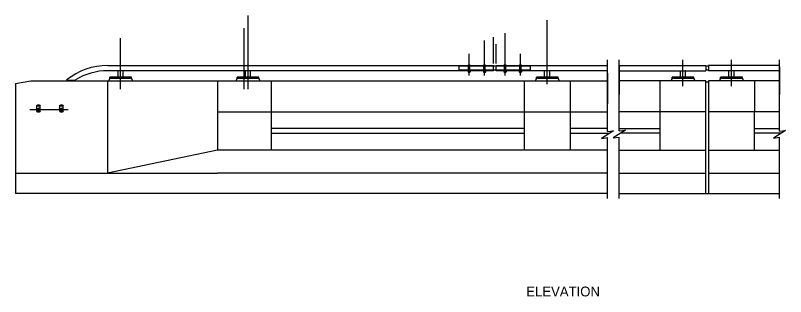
# Model space of a CAD drawing. Extents: x -29.8 to 14.8, y -7.3 to 19.2.
# Drawn here: x -29.8 to -4.69, y -7.28 to 1.87 of the extents above; entities that cross this region are included whole.
import ezdxf

# ---------------------------------------------------------------- set-up
doc = ezdxf.new("R2010")
doc.units = 0
for name, color, linetype in [('border_NO-PLOT', 7, 'Continuous'), ('str_Center-Line-A', 7, 'Continuous'), ('str_Concrete-A', 7, 'Continuous'), ('str_Existing-Steel-H', 7, 'Continuous'), ('str_Structural-Steel-A', 7, 'Continuous'), ('tcd_BARRIER-CONC-anno', 7, 'Continuous')]:
    doc.layers.add(name, color=color, linetype=linetype)

msp = doc.modelspace()

# ---------------------------------------------------------------- linework, layer by layer
at = {"layer": 'str_Center-Line-A'}
for p, q in [((-22.212, -0.53), (-22.212, 1.871)), ((-12.462, -0.364), (-12.462, 1.719)), ((-22.337, -0.53), (-22.337, 1.462)), ((-13.837, -0.085), (-13.837, 1.297)), ((-26.366, -0.53), (-26.366, 1.134)), ((-14.504, -0.085), (-14.504, 1.058)), ((-15.004, -0.085), (-15.004, 0.62)), ((-13.337, -0.085), (-13.337, 0.62)), ((-8.039, -0.426), (-8.039, 0.426)), ((-6.456, -0.426), (-6.456, 0.426)), ((-29.32, -1.188), (-28.078, -1.188))]:
    msp.add_line(p, q, dxfattribs=at)
at = {"layer": 'str_Concrete-A'}
for p, q in [((-28.128, -0.23), (-27.839, -0.23)), ((-29.795, -0.344), (-29.295, -0.261)), ((-29.795, -0.344), (-29.795, -3.927)), ((-29.295, -0.261), (-10.497, -0.261)), ((-26.795, -0.261), (-26.795, -3.261)), ((-23.212, -0.261), (-23.212, -2.511)), ((-21.462, -0.261), (-21.462, -1.261)), ((-13.212, -0.261), (-13.212, -1.261)), ((-11.712, -0.261), (-11.712, -1.261)), ((-7.289, -0.261), (-10.115, -0.261)), ((-8.789, -0.261), (-8.789, -1.261)), ((-7.289, -3.927), (-7.289, -0.261)), ((-7.206, -0.261), (-7.206, -3.927)), ((-4.892, -0.261), (-7.206, -0.261)), ((-5.706, -0.261), (-5.706, -1.261)), ((-23.212, -1.261), (-10.497, -1.261)), ((-7.289, -1.261), (-10.115, -1.261)), ((-8.789, -1.261), (-8.789, -2.511)), ((-4.892, -1.261), (-7.206, -1.261)), ((-5.706, -2.511), (-5.706, -1.261)), ((-23.212, -2.511), (-26.795, -3.261)), ((-10.497, -2.511), (-23.212, -2.511)), ((-10.115, -2.511), (-7.289, -2.511)), ((-7.206, -2.511), (-4.892, -2.511)), ((-29.795, -3.261), (-23.212, -3.261)), ((-10.497, -3.261), (-23.211, -3.261)), ((-10.115, -3.261), (-7.289, -3.261)), ((-7.206, -3.261), (-4.892, -3.261)), ((-10.497, -3.927), (-29.795, -3.927)), ((-10.115, -3.927), (-7.289, -3.927)), ((-7.206, -3.927), (-4.892, -3.927))]:
    msp.add_line(p, q, dxfattribs=at)
at = {"layer": 'str_Existing-Steel-H'}
for p, q in [((-29.108, -1.097), (-29.091, -1.081)), ((-29.108, -1.085), (-29.108, -1.228)), ((-29.108, -1.12), (-29.092, -1.105)), ((-29.108, -1.144), (-29.092, -1.128)), ((-29.108, -1.168), (-29.092, -1.152)), ((-29.108, -1.191), (-29.092, -1.176)), ((-29.108, -1.215), (-29.092, -1.199)), ((-29.106, -1.237), (-29.092, -1.223)), ((-29.103, -1.069), (-29.091, -1.057)), ((-29.097, -1.252), (-29.086, -1.241)), ((-29.092, -1.228), (-29.092, -1.085)), ((-29.082, -1.26), (-29.067, -1.245)), ((-29.079, -1.069), (-29.063, -1.052)), ((-29.015, -1.052), (-29.075, -1.052)), ((-29.075, -1.068), (-29.015, -1.068)), ((-29.015, -1.245), (-29.075, -1.245)), ((-29.059, -1.261), (-29.044, -1.245)), ((-29.055, -1.068), (-29.04, -1.052)), ((-29.036, -1.261), (-29.02, -1.245)), ((-29.032, -1.068), (-29.016, -1.052)), ((-29.012, -1.261), (-28.983, -1.231)), ((-29.009, -1.069), (-28.998, -1.058)), ((-28.998, -1.082), (-28.986, -1.07)), ((-28.998, -1.085), (-28.998, -1.228)), ((-28.998, -1.105), (-28.983, -1.09)), ((-28.998, -1.129), (-28.983, -1.113)), ((-28.998, -1.152), (-28.983, -1.137)), ((-28.998, -1.176), (-28.983, -1.16)), ((-28.998, -1.2), (-28.983, -1.184)), ((-28.998, -1.223), (-28.983, -1.208)), ((-28.983, -1.228), (-28.983, -1.085)), ((-28.358, -1.097), (-28.341, -1.081)), ((-28.358, -1.085), (-28.358, -1.228)), ((-28.358, -1.12), (-28.342, -1.105)), ((-28.358, -1.144), (-28.342, -1.128)), ((-28.358, -1.168), (-28.342, -1.152)), ((-28.358, -1.191), (-28.342, -1.176)), ((-28.358, -1.215), (-28.342, -1.199)), ((-28.356, -1.237), (-28.342, -1.223)), ((-28.353, -1.069), (-28.341, -1.057)), ((-28.347, -1.252), (-28.336, -1.241)), ((-28.342, -1.228), (-28.342, -1.085)), ((-28.332, -1.26), (-28.317, -1.245)), ((-28.329, -1.069), (-28.313, -1.052)), ((-28.265, -1.052), (-28.325, -1.052)), ((-28.325, -1.068), (-28.265, -1.068)), ((-28.265, -1.245), (-28.325, -1.245)), ((-28.309, -1.261), (-28.294, -1.245)), ((-28.305, -1.068), (-28.29, -1.052)), ((-28.286, -1.261), (-28.27, -1.245)), ((-28.282, -1.068), (-28.266, -1.052)), ((-28.262, -1.261), (-28.233, -1.231)), ((-28.259, -1.069), (-28.248, -1.058)), ((-28.248, -1.082), (-28.236, -1.07)), ((-28.248, -1.085), (-28.248, -1.228)), ((-28.248, -1.105), (-28.233, -1.09)), ((-28.248, -1.129), (-28.233, -1.113)), ((-28.248, -1.152), (-28.233, -1.137)), ((-28.248, -1.176), (-28.233, -1.16)), ((-28.248, -1.2), (-28.233, -1.184)), ((-28.248, -1.223), (-28.233, -1.208)), ((-28.233, -1.228), (-28.233, -1.085)), ((-29.075, -1.261), (-29.015, -1.261)), ((-28.325, -1.261), (-28.265, -1.261))]:
    msp.add_line(p, q, dxfattribs=at)
for centre, radius, start, end in [((-29.075, -1.085), 0.0326, 90, 180), ((-29.075, -1.228), 0.0326, 180, 270), ((-29.075, -1.085), 0.0169, 90, 180), ((-29.075, -1.228), 0.0169, 180, 270), ((-29.015, -1.085), 0.0326, 0, 90), ((-29.015, -1.085), 0.0169, 360, 90), ((-29.015, -1.228), 0.0326, 270, 0), ((-29.015, -1.228), 0.0169, 270, 0), ((-28.325, -1.085), 0.0326, 90, 180), ((-28.325, -1.228), 0.0326, 180, 270), ((-28.325, -1.085), 0.0169, 90, 180), ((-28.325, -1.228), 0.0169, 180, 270), ((-28.265, -1.085), 0.0326, 0, 90), ((-28.265, -1.085), 0.0169, 360, 90), ((-28.265, -1.228), 0.0326, 270, 0), ((-28.265, -1.228), 0.0169, 270, 0)]:
    msp.add_arc(centre, radius, start, end, dxfattribs=at)
at = {"layer": 'str_Structural-Steel-A'}
for p, q in [((-10.115, -1.614), (-10.115, 0.426)), ((-26.783, 0.239), (-14.212, 0.239)), ((-14.212, 0.073), (-26.783, 0.073)), ((-26.465, 0.072), (-26.449, 0.057)), ((-26.464, 0.072), (-26.449, 0.058)), ((-26.463, 0.072), (-26.449, 0.058)), ((-26.462, 0.072), (-26.449, 0.059)), ((-26.461, 0.072), (-26.449, 0.06)), ((-26.46, 0.072), (-26.449, 0.061)), ((-26.459, 0.072), (-26.449, 0.062)), ((-26.458, 0.072), (-26.449, 0.063)), ((-26.457, 0.072), (-26.449, 0.064)), ((-26.456, 0.072), (-26.449, 0.065)), ((-26.455, 0.072), (-26.449, 0.066)), ((-26.455, 0.072), (-26.449, 0.067)), ((-26.454, 0.072), (-26.449, 0.068)), ((-26.453, 0.072), (-26.449, 0.069)), ((-26.452, 0.072), (-26.449, 0.07)), ((-26.451, 0.072), (-26.449, 0.071)), ((-26.45, 0.072), (-26.449, 0.071)), ((-26.449, -0.136), (-26.449, 0.072)), ((-26.283, -0.136), (-26.283, 0.072)), ((-26.267, 0.072), (-26.283, 0.057)), ((-26.268, 0.072), (-26.283, 0.058)), ((-26.269, 0.072), (-26.283, 0.058)), ((-26.27, 0.072), (-26.283, 0.059)), ((-26.271, 0.072), (-26.283, 0.06)), ((-26.272, 0.072), (-26.283, 0.061)), ((-26.273, 0.072), (-26.283, 0.062)), ((-26.273, 0.072), (-26.283, 0.063)), ((-26.274, 0.072), (-26.283, 0.064)), ((-26.275, 0.072), (-26.283, 0.065)), ((-26.276, 0.072), (-26.283, 0.066)), ((-26.277, 0.072), (-26.283, 0.067)), ((-26.278, 0.072), (-26.283, 0.068)), ((-26.279, 0.072), (-26.283, 0.069)), ((-26.28, 0.072), (-26.283, 0.07)), ((-26.281, 0.072), (-26.283, 0.071)), ((-26.282, 0.072), (-26.283, 0.071)), ((-22.311, 0.073), (-22.295, 0.057)), ((-22.31, 0.073), (-22.295, 0.058)), ((-22.309, 0.073), (-22.295, 0.059)), ((-22.308, 0.073), (-22.295, 0.06)), ((-22.307, 0.073), (-22.295, 0.061)), ((-22.306, 0.073), (-22.295, 0.062)), ((-22.305, 0.073), (-22.295, 0.063)), ((-22.304, 0.073), (-22.295, 0.063)), ((-22.304, 0.073), (-22.295, 0.064)), ((-22.303, 0.073), (-22.295, 0.065)), ((-22.302, 0.073), (-22.295, 0.066)), ((-22.301, 0.073), (-22.295, 0.067)), ((-22.3, 0.073), (-22.295, 0.068)), ((-22.299, 0.073), (-22.295, 0.069)), ((-22.298, 0.072), (-22.295, 0.07)), ((-22.297, 0.072), (-22.295, 0.071)), ((-22.296, 0.072), (-22.295, 0.072)), ((-22.295, -0.136), (-22.295, 0.073)), ((-22.129, -0.136), (-22.129, 0.073)), ((-22.113, 0.073), (-22.129, 0.057)), ((-22.114, 0.073), (-22.129, 0.058)), ((-22.115, 0.073), (-22.129, 0.059)), ((-22.116, 0.073), (-22.129, 0.06)), ((-22.117, 0.073), (-22.129, 0.061)), ((-22.118, 0.073), (-22.129, 0.062)), ((-22.119, 0.073), (-22.129, 0.063)), ((-22.12, 0.073), (-22.129, 0.063)), ((-22.121, 0.073), (-22.129, 0.064)), ((-22.122, 0.073), (-22.129, 0.065)), ((-22.122, 0.073), (-22.129, 0.066)), ((-22.123, 0.073), (-22.129, 0.067)), ((-22.124, 0.073), (-22.129, 0.068)), ((-22.125, 0.073), (-22.129, 0.069)), ((-22.126, 0.072), (-22.129, 0.07)), ((-22.127, 0.072), (-22.129, 0.071)), ((-22.128, 0.072), (-22.129, 0.072)), ((-15.337, 0.093), (-15.337, 0.218)), ((-14.212, 0.218), (-15.337, 0.218)), ((-14.212, 0.093), (-15.337, 0.093)), ((-15.048, 0.239), (-14.96, 0.239)), ((-15.04, 0.073), (-15.04, 0.062)), ((-15.04, 0.073), (-14.968, 0.073)), ((-15.04, 0.062), (-15.04, 0.032)), ((-15.04, 0.062), (-14.968, 0.062)), ((-15.031, 0.026), (-14.977, 0.026)), ((-15.025, 0.073), (-15.025, 0.239)), ((-14.983, 0.217), (-15.025, 0.217)), ((-15.02, 0.02), (-15.025, 0.026)), ((-15.025, 0.026), (-14.983, 0.026)), ((-15.022, 0.032), (-15.022, 0.062)), ((-15.02, 0.02), (-14.988, 0.02)), ((-15.007, 0.062), (-15.005, 0.073)), ((-15.003, 0.062), (-15.001, 0.073)), ((-14.983, 0.026), (-14.988, 0.02)), ((-14.986, 0.032), (-14.986, 0.062)), ((-14.983, 0.073), (-14.983, 0.239)), ((-14.968, 0.073), (-14.968, 0.062)), ((-14.968, 0.062), (-14.968, 0.032)), ((-14.548, 0.239), (-14.46, 0.239)), ((-14.54, 0.073), (-14.54, 0.062)), ((-14.54, 0.073), (-14.468, 0.073)), ((-14.54, 0.062), (-14.54, 0.032)), ((-14.54, 0.062), (-14.468, 0.062)), ((-14.531, 0.026), (-14.477, 0.026)), ((-14.525, 0.073), (-14.525, 0.239)), ((-14.483, 0.217), (-14.525, 0.217)), ((-14.52, 0.02), (-14.525, 0.026)), ((-14.525, 0.026), (-14.483, 0.026)), ((-14.522, 0.032), (-14.522, 0.062)), ((-14.52, 0.02), (-14.488, 0.02)), ((-14.507, 0.062), (-14.505, 0.073)), ((-14.503, 0.062), (-14.501, 0.073)), ((-14.483, 0.026), (-14.488, 0.02)), ((-14.486, 0.032), (-14.486, 0.062)), ((-14.483, 0.073), (-14.483, 0.239)), ((-14.468, 0.073), (-14.468, 0.062)), ((-14.468, 0.062), (-14.468, 0.032)), ((-14.212, 0.073), (-14.212, 0.239)), ((-14.129, 0.218), (-14.212, 0.218)), ((-14.129, 0.093), (-14.212, 0.093)), ((-14.129, 0.073), (-14.129, 0.239)), ((-14.129, 0.239), (-10.497, 0.239)), ((-13.003, 0.218), (-14.129, 0.218)), ((-13.003, 0.093), (-14.129, 0.093)), ((-10.497, 0.073), (-14.129, 0.073)), ((-13.793, 0.239), (-13.881, 0.239)), ((-13.873, 0.073), (-13.873, 0.062)), ((-13.8, 0.073), (-13.873, 0.073)), ((-13.873, 0.062), (-13.873, 0.032)), ((-13.8, 0.062), (-13.873, 0.062)), ((-13.809, 0.026), (-13.864, 0.026)), ((-13.858, 0.073), (-13.858, 0.239)), ((-13.858, 0.217), (-13.816, 0.217)), ((-13.858, 0.026), (-13.852, 0.02)), ((-13.816, 0.026), (-13.858, 0.026)), ((-13.855, 0.032), (-13.855, 0.062)), ((-13.821, 0.02), (-13.852, 0.02)), ((-13.838, 0.062), (-13.84, 0.073)), ((-13.834, 0.062), (-13.836, 0.073)), ((-13.821, 0.02), (-13.816, 0.026)), ((-13.819, 0.032), (-13.819, 0.062)), ((-13.816, 0.073), (-13.816, 0.239)), ((-13.8, 0.073), (-13.8, 0.062)), ((-13.8, 0.062), (-13.8, 0.032)), ((-13.293, 0.239), (-13.381, 0.239)), ((-13.373, 0.073), (-13.373, 0.062)), ((-13.3, 0.073), (-13.373, 0.073)), ((-13.373, 0.062), (-13.373, 0.032)), ((-13.3, 0.062), (-13.373, 0.062)), ((-13.309, 0.026), (-13.364, 0.026)), ((-13.358, 0.073), (-13.358, 0.239)), ((-13.358, 0.217), (-13.316, 0.217)), ((-13.358, 0.026), (-13.352, 0.02)), ((-13.316, 0.026), (-13.358, 0.026)), ((-13.355, 0.032), (-13.355, 0.062)), ((-13.321, 0.02), (-13.352, 0.02)), ((-13.338, 0.062), (-13.34, 0.073)), ((-13.334, 0.062), (-13.336, 0.073)), ((-13.321, 0.02), (-13.316, 0.026)), ((-13.319, 0.032), (-13.319, 0.062)), ((-13.316, 0.073), (-13.316, 0.239)), ((-13.3, 0.073), (-13.3, 0.062)), ((-13.3, 0.062), (-13.3, 0.032)), ((-13.003, 0.093), (-13.003, 0.218)), ((-12.561, 0.072), (-12.545, 0.057)), ((-12.56, 0.072), (-12.545, 0.058)), ((-12.559, 0.072), (-12.545, 0.059)), ((-12.558, 0.072), (-12.545, 0.06)), ((-12.557, 0.072), (-12.545, 0.061)), ((-12.556, 0.072), (-12.545, 0.062)), ((-12.555, 0.072), (-12.545, 0.063)), ((-12.554, 0.072), (-12.545, 0.063)), ((-12.553, 0.072), (-12.545, 0.064)), ((-12.552, 0.072), (-12.545, 0.065)), ((-12.551, 0.072), (-12.545, 0.066)), ((-12.55, 0.072), (-12.545, 0.067)), ((-12.55, 0.072), (-12.545, 0.068)), ((-12.549, 0.072), (-12.545, 0.069)), ((-12.548, 0.072), (-12.545, 0.07)), ((-12.547, 0.072), (-12.545, 0.071)), ((-12.546, 0.072), (-12.545, 0.072)), ((-12.545, -0.136), (-12.545, 0.073)), ((-12.363, 0.072), (-12.378, 0.057)), ((-12.364, 0.072), (-12.378, 0.058)), ((-12.365, 0.072), (-12.378, 0.059)), ((-12.366, 0.072), (-12.378, 0.06)), ((-12.367, 0.072), (-12.378, 0.061)), ((-12.368, 0.072), (-12.378, 0.062)), ((-12.368, 0.072), (-12.378, 0.063)), ((-12.378, -0.136), (-12.378, 0.073)), ((-12.369, 0.072), (-12.378, 0.063)), ((-12.37, 0.072), (-12.378, 0.064)), ((-12.371, 0.072), (-12.378, 0.065)), ((-12.372, 0.072), (-12.378, 0.066)), ((-12.373, 0.072), (-12.378, 0.067)), ((-12.374, 0.072), (-12.378, 0.068)), ((-12.375, 0.072), (-12.378, 0.069)), ((-12.376, 0.072), (-12.378, 0.07)), ((-12.377, 0.072), (-12.378, 0.071)), ((-12.378, 0.072), (-12.378, 0.072)), ((-10.115, 0.239), (-7.289, 0.239)), ((-10.115, 0.209), (-10.115, -0.624)), ((-10.115, 0.073), (-7.289, 0.073)), ((-8.138, 0.073), (-8.123, 0.057)), ((-8.137, 0.073), (-8.123, 0.058)), ((-8.136, 0.073), (-8.123, 0.059)), ((-8.135, 0.073), (-8.123, 0.06)), ((-8.134, 0.073), (-8.123, 0.061)), ((-8.134, 0.073), (-8.123, 0.062)), ((-8.133, 0.073), (-8.123, 0.063)), ((-8.132, 0.073), (-8.123, 0.063)), ((-8.131, 0.073), (-8.123, 0.064)), ((-8.13, 0.073), (-8.123, 0.065)), ((-8.129, 0.073), (-8.123, 0.066)), ((-8.128, 0.073), (-8.123, 0.067)), ((-8.127, 0.073), (-8.123, 0.068)), ((-8.126, 0.073), (-8.123, 0.069)), ((-8.125, 0.072), (-8.123, 0.07)), ((-8.124, 0.072), (-8.123, 0.071)), ((-8.123, -0.136), (-8.123, 0.073)), ((-8.123, 0.072), (-8.123, 0.072)), ((-7.956, -0.136), (-7.956, 0.073)), ((-7.94, 0.073), (-7.956, 0.057)), ((-7.941, 0.073), (-7.956, 0.058)), ((-7.942, 0.073), (-7.956, 0.059)), ((-7.943, 0.073), (-7.956, 0.06)), ((-7.944, 0.073), (-7.956, 0.061)), ((-7.945, 0.073), (-7.956, 0.062)), ((-7.946, 0.073), (-7.956, 0.063)), ((-7.947, 0.073), (-7.956, 0.063)), ((-7.948, 0.073), (-7.956, 0.064)), ((-7.949, 0.073), (-7.956, 0.065)), ((-7.95, 0.073), (-7.956, 0.066)), ((-7.951, 0.073), (-7.956, 0.067)), ((-7.952, 0.073), (-7.956, 0.068)), ((-7.952, 0.073), (-7.956, 0.069)), ((-7.953, 0.072), (-7.956, 0.07)), ((-7.954, 0.072), (-7.956, 0.071)), ((-7.955, 0.072), (-7.956, 0.072)), ((-7.289, 0.239), (-7.289, 0.073)), ((-7.206, 0.218), (-7.289, 0.218)), ((-7.206, 0.093), (-7.289, 0.093)), ((-7.206, 0.239), (-7.206, 0.073)), ((-4.892, 0.239), (-7.206, 0.239)), ((-4.892, 0.073), (-7.206, 0.073)), ((-6.555, 0.073), (-6.539, 0.057)), ((-6.554, 0.073), (-6.539, 0.058)), ((-6.553, 0.073), (-6.539, 0.059)), ((-6.552, 0.073), (-6.539, 0.06)), ((-6.551, 0.073), (-6.539, 0.061)), ((-6.55, 0.073), (-6.539, 0.062)), ((-6.549, 0.073), (-6.539, 0.063)), ((-6.548, 0.073), (-6.539, 0.063)), ((-6.547, 0.073), (-6.539, 0.064)), ((-6.546, 0.073), (-6.539, 0.065)), ((-6.546, 0.073), (-6.539, 0.066)), ((-6.545, 0.073), (-6.539, 0.067)), ((-6.544, 0.073), (-6.539, 0.068)), ((-6.543, 0.073), (-6.539, 0.069)), ((-6.542, 0.072), (-6.539, 0.07)), ((-6.541, 0.072), (-6.539, 0.071)), ((-6.54, 0.072), (-6.539, 0.072)), ((-6.539, -0.136), (-6.539, 0.073)), ((-6.373, -0.136), (-6.373, 0.073)), ((-6.357, 0.073), (-6.373, 0.057)), ((-6.358, 0.073), (-6.373, 0.058)), ((-6.359, 0.073), (-6.373, 0.059)), ((-6.36, 0.073), (-6.373, 0.06)), ((-6.361, 0.073), (-6.373, 0.061)), ((-6.362, 0.073), (-6.373, 0.062)), ((-6.363, 0.073), (-6.373, 0.063)), ((-6.364, 0.073), (-6.373, 0.063)), ((-6.364, 0.073), (-6.373, 0.064)), ((-6.365, 0.073), (-6.373, 0.065)), ((-6.366, 0.073), (-6.373, 0.066)), ((-6.367, 0.073), (-6.373, 0.067)), ((-6.368, 0.073), (-6.373, 0.068)), ((-6.369, 0.073), (-6.373, 0.069)), ((-6.37, 0.072), (-6.373, 0.07)), ((-6.371, 0.072), (-6.373, 0.071)), ((-6.372, 0.072), (-6.373, 0.072)), ((-4.892, 0.209), (-4.892, -0.624)), ((-26.751, -0.261), (-26.72, -0.178)), ((-26.012, -0.136), (-26.72, -0.136)), ((-26.72, -0.136), (-26.72, -0.141)), ((-26.72, -0.172), (-26.72, -0.141)), ((-26.72, -0.172), (-26.72, -0.178)), ((-26.012, -0.178), (-26.72, -0.178)), ((-26.012, -0.136), (-26.012, -0.141)), ((-26.012, -0.172), (-26.012, -0.141)), ((-26.012, -0.172), (-26.012, -0.178)), ((-26.012, -0.178), (-25.98, -0.261)), ((-22.597, -0.261), (-22.566, -0.177)), ((-21.858, -0.136), (-22.566, -0.136)), ((-22.566, -0.136), (-22.566, -0.141)), ((-22.566, -0.172), (-22.566, -0.141)), ((-22.566, -0.172), (-22.566, -0.177)), ((-21.858, -0.177), (-22.566, -0.177)), ((-21.858, -0.136), (-21.858, -0.141)), ((-21.858, -0.172), (-21.858, -0.141)), ((-21.858, -0.172), (-21.858, -0.177)), ((-21.858, -0.177), (-21.827, -0.261)), ((-12.847, -0.261), (-12.816, -0.177)), ((-12.108, -0.136), (-12.816, -0.136)), ((-12.816, -0.136), (-12.816, -0.141)), ((-12.816, -0.172), (-12.816, -0.141)), ((-12.816, -0.172), (-12.816, -0.177)), ((-12.108, -0.177), (-12.816, -0.177)), ((-12.108, -0.136), (-12.108, -0.141)), ((-12.108, -0.172), (-12.108, -0.141)), ((-12.108, -0.172), (-12.108, -0.177)), ((-12.108, -0.177), (-12.076, -0.261)), ((-10.497, -0.007), (-10.497, -0.091)), ((-10.497, -0.091), (-10.497, -0.924)), ((-8.425, -0.261), (-8.393, -0.177)), ((-7.685, -0.136), (-8.393, -0.136)), ((-8.393, -0.136), (-8.393, -0.141)), ((-8.393, -0.172), (-8.393, -0.141)), ((-8.393, -0.172), (-8.393, -0.177)), ((-7.685, -0.177), (-8.393, -0.177)), ((-7.685, -0.136), (-7.685, -0.141)), ((-7.685, -0.172), (-7.685, -0.141)), ((-7.685, -0.172), (-7.685, -0.177)), ((-7.685, -0.177), (-7.654, -0.261)), ((-6.841, -0.261), (-6.81, -0.177)), ((-6.102, -0.136), (-6.81, -0.136)), ((-6.81, -0.136), (-6.81, -0.141)), ((-6.81, -0.172), (-6.81, -0.141)), ((-6.81, -0.172), (-6.81, -0.177)), ((-6.102, -0.177), (-6.81, -0.177)), ((-6.102, -0.136), (-6.102, -0.141)), ((-6.102, -0.172), (-6.102, -0.141)), ((-6.102, -0.172), (-6.102, -0.177)), ((-6.102, -0.177), (-6.07, -0.261)), ((-7.289, -0.29), (-7.206, -0.29)), ((-10.115, -0.624), (-10.115, -0.707)), ((-4.892, -0.624), (-4.892, -0.707)), ((-10.497, -0.924), (-10.497, -1.007)), ((-29.043, -1.229), (-29.087, -1.186)), ((-29.038, -1.229), (-29.086, -1.181)), ((-29.021, -1.222), (-29.079, -1.164)), ((-29.018, -1.219), (-29.077, -1.161)), ((-29.008, -1.206), (-29.063, -1.15)), ((-29.006, -1.202), (-29.059, -1.149)), ((-29.004, -1.18), (-29.037, -1.147)), ((-29.018, -1.22), (-29.013, -1.215)), ((-28.293, -1.229), (-28.337, -1.186)), ((-28.288, -1.229), (-28.336, -1.181)), ((-28.271, -1.222), (-28.329, -1.164)), ((-28.268, -1.219), (-28.327, -1.161)), ((-28.258, -1.206), (-28.313, -1.15)), ((-28.256, -1.202), (-28.309, -1.149)), ((-28.254, -1.18), (-28.287, -1.147)), ((-28.268, -1.22), (-28.263, -1.215)), ((-21.462, -1.261), (-21.462, -2.511)), ((-13.212, -1.261), (-13.212, -2.511)), ((-11.712, -1.261), (-11.712, -2.511)), ((-10.497, -1.906), (-10.497, -1.631)), ((-10.115, -1.889), (-10.115, -1.614)), ((-4.892, -1.894), (-4.892, -1.619)), ((-13.212, -1.809), (-21.462, -1.809)), ((-21.462, -1.963), (-13.212, -1.963)), ((-10.497, -1.809), (-11.712, -1.809)), ((-11.712, -1.963), (-10.427, -1.963)), ((-10.115, -1.809), (-8.789, -1.809)), ((-8.789, -1.963), (-10.073, -1.963)), ((-5.706, -1.809), (-4.892, -1.809)), ((-4.843, -1.963), (-5.706, -1.963)), ((-10.497, -2.381), (-10.497, -2.106)), ((-10.497, -4.089), (-10.497, -2.231)), ((-10.115, -4.089), (-10.115, -2.089)), ((-10.115, -2.364), (-10.115, -2.089)), ((-4.892, -2.369), (-4.892, -2.094)), ((-4.892, -4.089), (-4.892, -2.369)), ((-7.289, -3.92), (-7.206, -3.92))]:
    msp.add_line(p, q, dxfattribs=at)
for points in [[(-10.497, -1.631), (-10.497, -0.325), (-10.497, 0.426)], [(-4.892, -1.619), (-4.892, -0.025), (-4.892, 0.426)], [(-10.497, -1.906), (-10.297, -1.881), (-10.697, -2.131), (-10.497, -2.106)], [(-10.115, -1.889), (-9.915, -1.864), (-10.315, -2.114), (-10.115, -2.089)], [(-4.892, -1.894), (-4.692, -1.869), (-5.092, -2.119), (-4.892, -2.094)]]:
    msp.add_lwpolyline(points, dxfattribs=at)
for centre in [(-29.045, -1.188), (-28.295, -1.188)]:
    msp.add_circle(centre, 0.0417, dxfattribs=at)
for centre, radius, start, end in [((-15.004, 0.205), 0.0561, 37.8447, 142.1553), ((-14.504, 0.205), 0.0561, 37.8447, 142.1553), ((-13.837, 0.205), 0.0561, 37.8447, 142.1553), ((-13.337, 0.205), 0.0561, 37.8447, 142.1553), ((-26.783, -1.927), 2.167, 90, 128.4037), ((-26.783, -1.927), 2, 90, 121.9001), ((-15.031, 0.036), 0.01, 204.4553, 335.5447), ((-15.004, 0.057), 0.0313, 234.3147, 305.6853), ((-14.977, 0.036), 0.01, 204.4553, 335.5447), ((-14.531, 0.036), 0.01, 204.4553, 335.5447), ((-14.504, 0.057), 0.0313, 234.3147, 305.6853), ((-14.477, 0.036), 0.01, 204.4553, 335.5447), ((-13.864, 0.036), 0.01, 204.4553, 335.5447), ((-13.837, 0.057), 0.0313, 234.3147, 305.6853), ((-13.809, 0.036), 0.01, 204.4553, 335.5447), ((-13.364, 0.036), 0.01, 204.4553, 335.5447), ((-13.337, 0.057), 0.0313, 234.3147, 305.6853), ((-13.309, 0.036), 0.01, 204.4553, 335.5447)]:
    msp.add_arc(centre, radius, start, end, dxfattribs=at)
at = {"layer": 'tcd_BARRIER-CONC-anno'}
for p, q in [((-14.212, 0.312), (-14.212, 1.165)), ((-14.129, 0.312), (-14.129, 0.931))]:
    msp.add_line(p, q, dxfattribs=at)

# ---------------------------------------------------------------- texts
at = {"layer": 'border_NO-PLOT'}
msp.add_text('ELEVATION', height=0.32, dxfattribs=at).set_placement((-13.145, -7.272))

doc.saveas('drawing.dxf')
